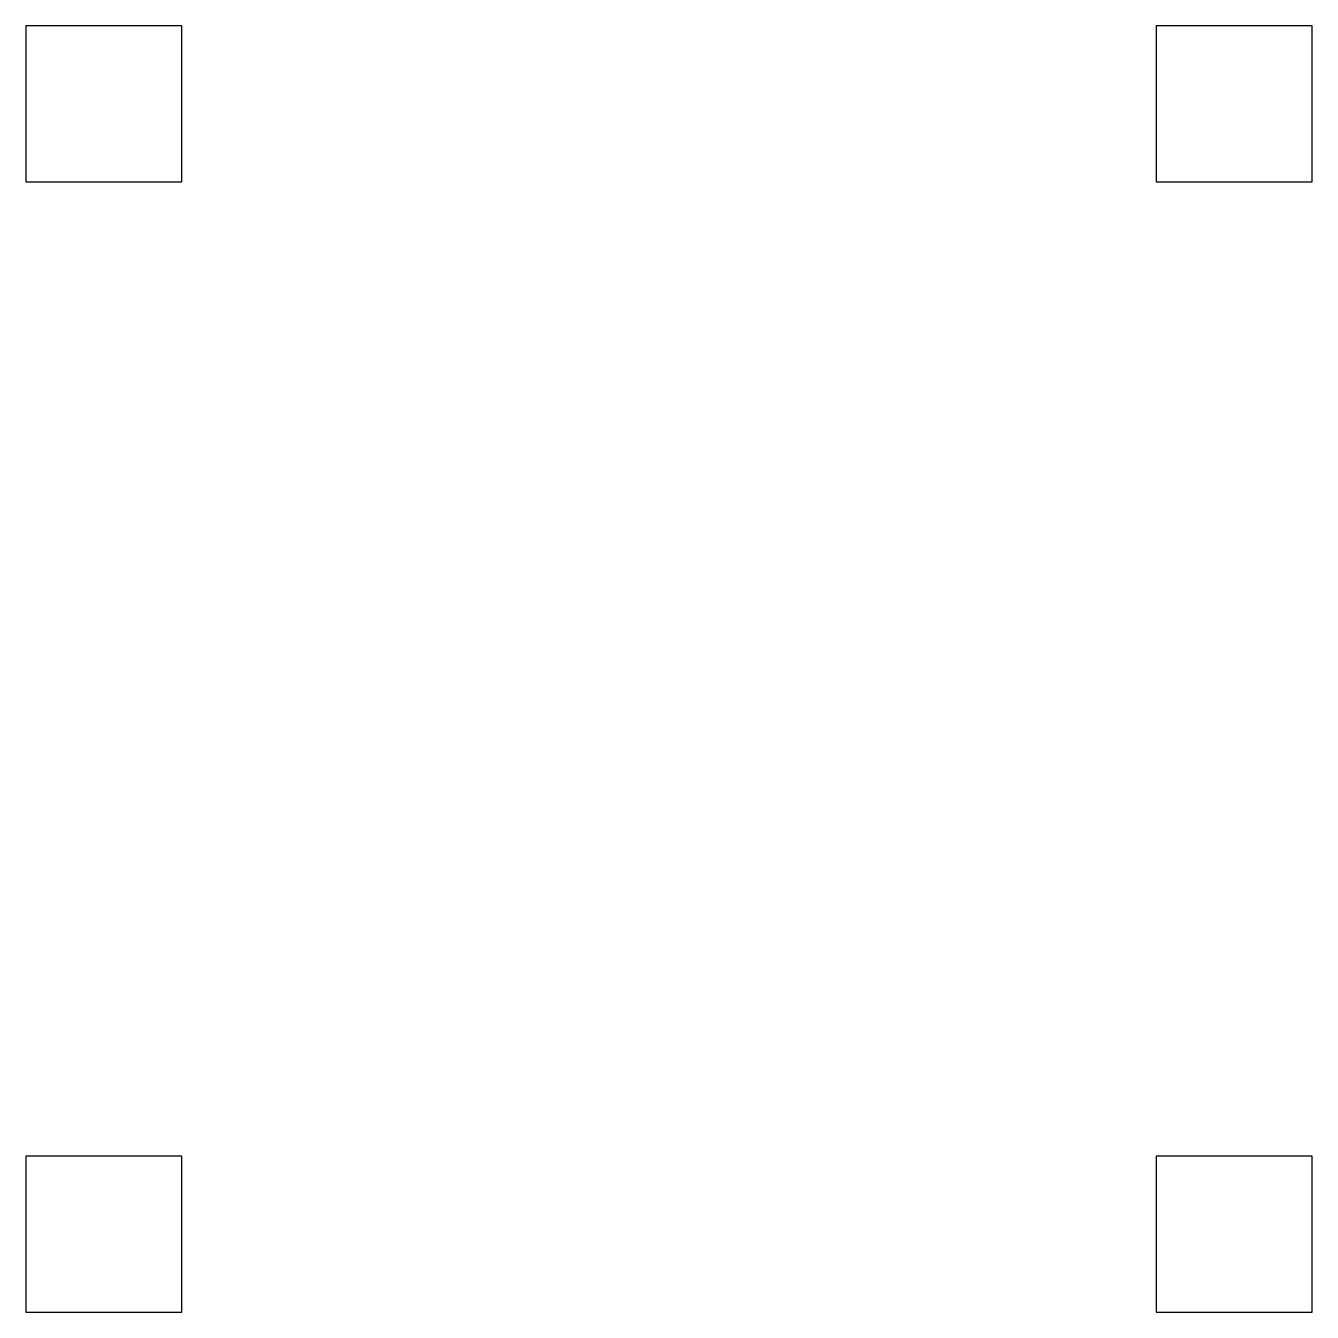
# Model space of a CAD drawing. Header units: millimetres. Extents: x 6 to 39, y 6 to 39.
import ezdxf

# ---------------------------------------------------------------- set-up
doc = ezdxf.new("R2010")
doc.units = ezdxf.units.MM

msp = doc.modelspace()

# ---------------------------------------------------------------- linework, layer by layer
for p, q in [((10, 39), (6, 39)), ((6, 39), (6, 35)), ((10, 35), (10, 39)), ((35, 39), (35, 35)), ((39, 39), (35, 39)), ((39, 35), (39, 39)), ((6, 35), (10, 35)), ((35, 35), (39, 35)), ((10, 10), (6, 10)), ((6, 10), (6, 6)), ((10, 6), (10, 10)), ((39, 10), (35, 10)), ((35, 10), (35, 6)), ((39, 6), (39, 10)), ((6, 6), (10, 6)), ((35, 6), (39, 6))]:
    msp.add_line(p, q)

doc.saveas('drawing.dxf')
